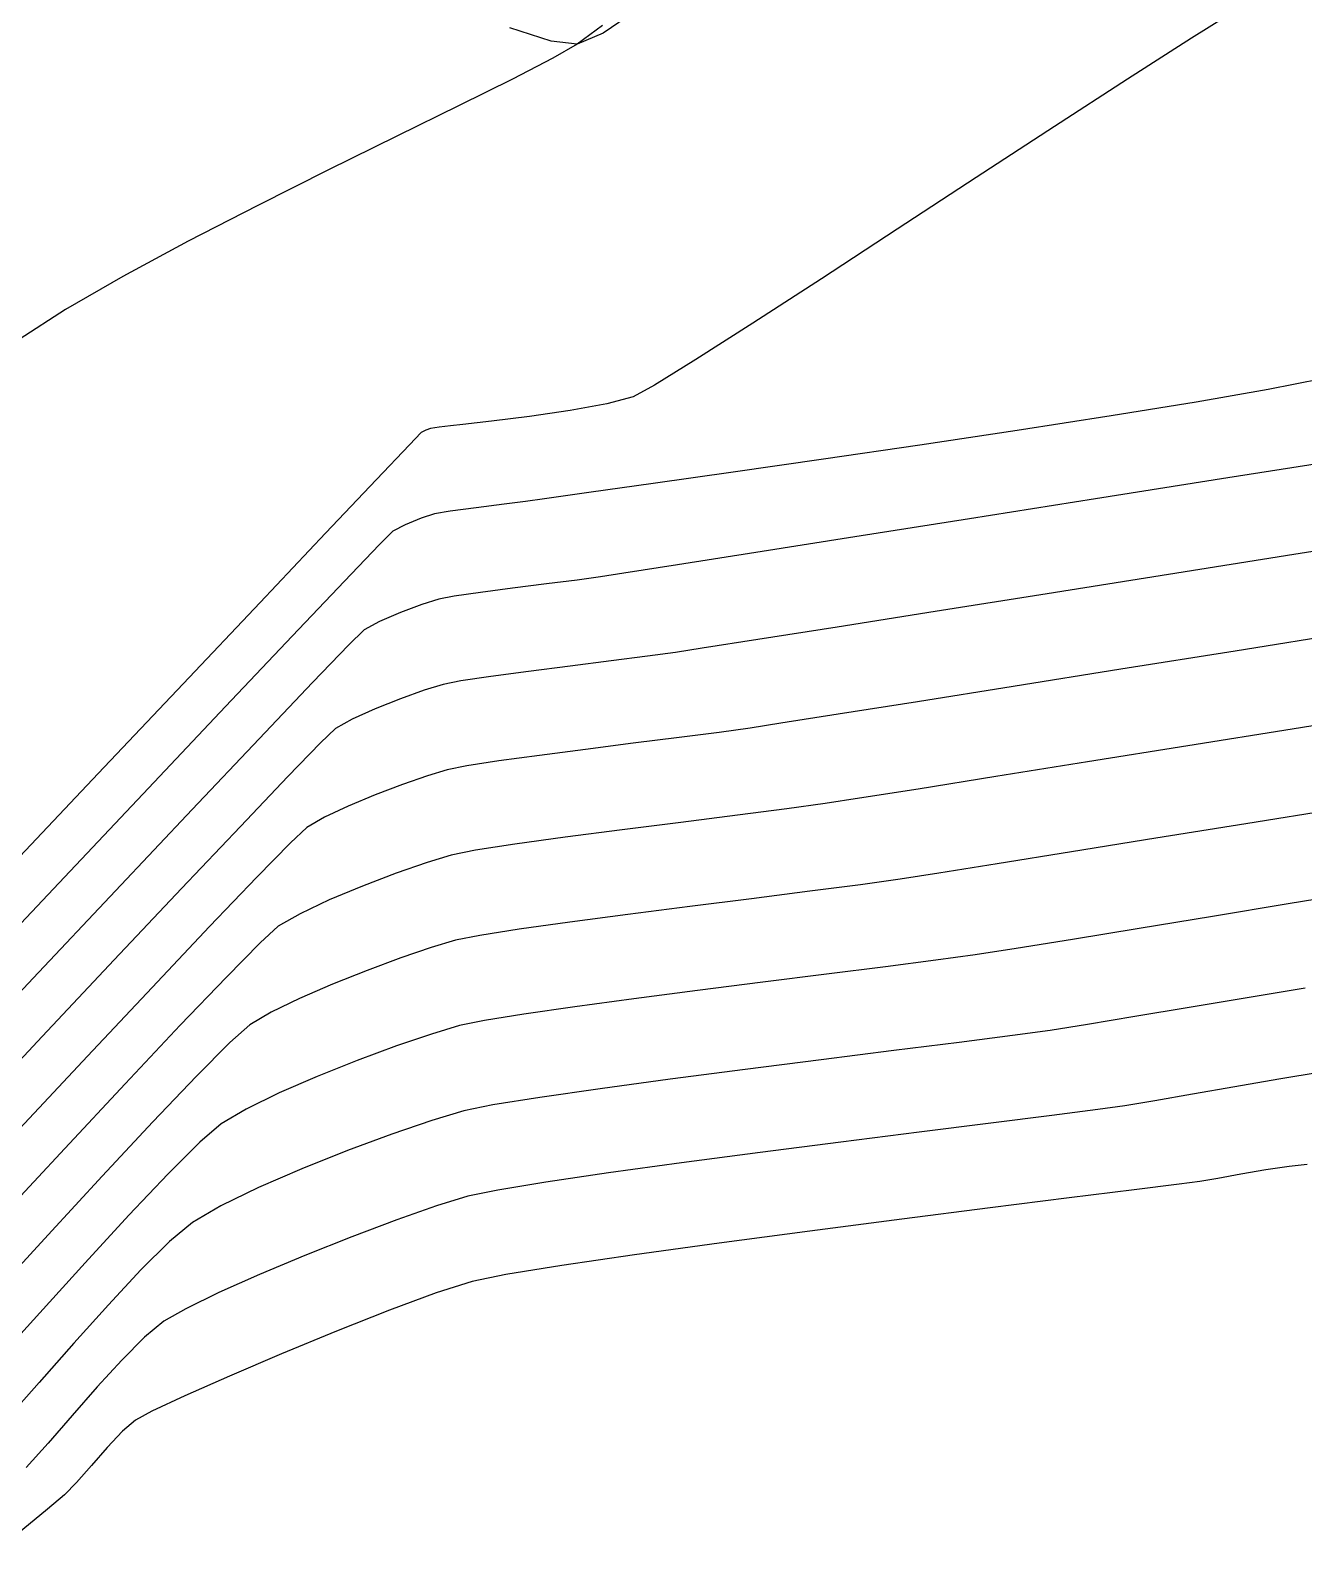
# Model space of a CAD drawing. Header units: metres. Extents: x 708868 to 711043, y 5411316 to 5413138.
# Drawn here: x 709890.03 to 709914.88, y 5411811.34 to 5411840.77 of the extents above; entities that cross this region are included whole.
import ezdxf

# ---------------------------------------------------------------- set-up
doc = ezdxf.new("R2010")
doc.units = ezdxf.units.M
for name, color, linetype in [('Rionegro 2010_Contours', 7, 'Continuous'), ('Rionegro 2014_Contours', 7, 'Continuous'), ('Rionegro 2018_Contours', 7, 'Continuous')]:
    doc.layers.add(name, color=color, linetype=linetype)

msp = doc.modelspace()

# ---------------------------------------------------------------- linework, layer by layer
at = {"layer": 'Rionegro 2010_Contours'}
for points in [[(709913.672, 5411841.228, 233), (709912.687, 5411840.614, 233), (709911.441, 5411839.817, 233), (709910.015, 5411838.892, 233), (709908.49, 5411837.897, 233), (709906.947, 5411836.888, 233), (709905.467, 5411835.922, 233), (709904.131, 5411835.055, 233), (709903.019, 5411834.344, 233), (709902.213, 5411833.845, 233), (709901.793, 5411833.616, 233), (709901.281, 5411833.479, 233), (709900.563, 5411833.35, 233), (709899.77, 5411833.236, 233), (709899.031, 5411833.144, 233), (709898.475, 5411833.081, 233), (709898.232, 5411833.054, 233), (709898.013, 5411833.025, 233), (709897.841, 5411833, 233), (709897.749, 5411832.966, 233), (709897.66, 5411832.926, 233), (709897.429, 5411832.683, 233), (709896.786, 5411832.004, 233), (709895.794, 5411830.957, 233), (709894.517, 5411829.607, 233), (709893.017, 5411828.023, 233), (709891.359, 5411826.271, 233), (709889.605, 5411824.418, 233)], [(709901.196, 5411840.862, 232), (709900.703, 5411840.5, 232), (709900.228, 5411840.226, 232), (709899.439, 5411839.818, 232), (709898.402, 5411839.303, 232), (709897.185, 5411838.704, 232), (709895.854, 5411838.046, 232), (709894.475, 5411837.354, 232), (709893.115, 5411836.653, 232), (709891.841, 5411835.966, 232), (709890.719, 5411835.319, 232), (709889.815, 5411834.735, 232)], [(709915.235, 5411833.969, 234), (709914.185, 5411833.761, 234), (709912.781, 5411833.516, 234), (709911.119, 5411833.246, 234), (709909.29, 5411832.963, 234), (709907.389, 5411832.678, 234), (709905.509, 5411832.403, 234), (709903.743, 5411832.149, 234), (709902.185, 5411831.928, 234), (709900.929, 5411831.752, 234), (709900.067, 5411831.632, 234), (709899.694, 5411831.58, 234), (709899.278, 5411831.524, 234), (709898.731, 5411831.455, 234), (709898.223, 5411831.387, 234), (709897.922, 5411831.336, 234), (709897.661, 5411831.25, 234), (709897.344, 5411831.124, 234), (709897.103, 5411830.999, 234), (709896.839, 5411830.731, 234), (709896.162, 5411830.023, 234), (709895.141, 5411828.948, 234), (709893.844, 5411827.578, 234), (709892.34, 5411825.988, 234), (709890.698, 5411824.25, 234), (709888.986, 5411822.438, 234)], [(709917.121, 5411830.928, 236), (709914.686, 5411830.542, 236), (709912.239, 5411830.153, 236), (709909.875, 5411829.778, 236), (709907.688, 5411829.432, 236), (709905.774, 5411829.128, 236), (709904.227, 5411828.884, 236), (709903.144, 5411828.713, 236), (709902.618, 5411828.632, 236), (709902.076, 5411828.557, 236), (709901.364, 5411828.466, 236), (709900.564, 5411828.365, 236), (709899.755, 5411828.262, 236), (709899.018, 5411828.163, 236), (709898.435, 5411828.076, 236), (709898.085, 5411828.008, 236), (709897.72, 5411827.896, 236), (709897.255, 5411827.729, 236), (709896.762, 5411827.532, 236), (709896.315, 5411827.33, 236), (709895.987, 5411827.146, 236), (709895.697, 5411826.868, 236), (709895.058, 5411826.21, 236), (709894.131, 5411825.239, 236), (709892.981, 5411824.025, 236), (709891.671, 5411822.635, 236), (709890.264, 5411821.139, 236), (709888.824, 5411819.605, 236)], [(709915.799, 5411829.019, 237), (709913.538, 5411828.659, 237), (709911.309, 5411828.304, 237), (709909.21, 5411827.969, 237), (709907.34, 5411827.672, 237), (709905.796, 5411827.426, 237), (709904.676, 5411827.25, 237), (709904.08, 5411827.158, 237), (709903.475, 5411827.074, 237), (709902.691, 5411826.973, 237), (709901.798, 5411826.86, 237), (709900.867, 5411826.742, 237), (709899.968, 5411826.625, 237), (709899.171, 5411826.516, 237), (709898.547, 5411826.42, 237), (709898.166, 5411826.345, 237), (709897.782, 5411826.228, 237), (709897.295, 5411826.058, 237), (709896.76, 5411825.855, 237), (709896.235, 5411825.635, 237), (709895.772, 5411825.417, 237), (709895.43, 5411825.219, 237), (709895.108, 5411824.92, 237), (709894.454, 5411824.251, 237), (709893.532, 5411823.286, 237), (709892.409, 5411822.097, 237), (709891.151, 5411820.758, 237), (709889.824, 5411819.34, 237)], [(709916.669, 5411827.46, 238), (709914.655, 5411827.138, 238), (709912.618, 5411826.811, 238), (709910.657, 5411826.497, 238), (709908.87, 5411826.21, 238), (709907.356, 5411825.968, 238), (709906.214, 5411825.787, 238), (709905.542, 5411825.684, 238), (709904.796, 5411825.58, 238), (709903.829, 5411825.456, 238), (709902.728, 5411825.316, 238), (709901.579, 5411825.171, 238), (709900.47, 5411825.027, 238), (709899.487, 5411824.892, 238), (709898.717, 5411824.774, 238), (709898.247, 5411824.681, 238), (709897.773, 5411824.536, 238), (709897.172, 5411824.328, 238), (709896.513, 5411824.076, 238), (709895.865, 5411823.805, 238), (709895.295, 5411823.537, 238), (709894.872, 5411823.293, 238), (709894.518, 5411822.971, 238), (709893.858, 5411822.301, 238), (709892.958, 5411821.359, 238), (709891.886, 5411820.22, 238), (709890.709, 5411818.959, 238), (709889.495, 5411817.653, 238)], [(709915.523, 5411825.578, 239), (709913.749, 5411825.292, 239), (709911.991, 5411825.007, 239), (709910.344, 5411824.74, 239), (709908.9, 5411824.508, 239), (709907.756, 5411824.326, 239), (709907.004, 5411824.209, 239), (709906.23, 5411824.102, 239), (709905.24, 5411823.973, 239), (709904.105, 5411823.829, 239), (709902.898, 5411823.677, 239), (709901.693, 5411823.523, 239), (709900.56, 5411823.373, 239), (709899.574, 5411823.235, 239), (709898.806, 5411823.114, 239), (709898.328, 5411823.017, 239), (709897.856, 5411822.875, 239), (709897.265, 5411822.674, 239), (709896.606, 5411822.431, 239), (709895.93, 5411822.161, 239), (709895.288, 5411821.883, 239), (709894.733, 5411821.613, 239), (709894.314, 5411821.366, 239), (709893.927, 5411821.024, 239), (709893.276, 5411820.368, 239), (709892.425, 5411819.474, 239), (709891.438, 5411818.418, 239), (709890.382, 5411817.275, 239), (709889.32, 5411816.121, 239)], [(709914.904, 5411822.086, 241), (709913.774, 5411821.897, 241), (709912.646, 5411821.707, 241), (709911.585, 5411821.528, 241), (709910.657, 5411821.375, 241), (709909.928, 5411821.261, 241), (709909.197, 5411821.161, 241), (709908.154, 5411821.026, 241), (709906.882, 5411820.865, 241), (709905.463, 5411820.686, 241), (709903.981, 5411820.497, 241), (709902.516, 5411820.307, 241), (709901.153, 5411820.122, 241), (709899.972, 5411819.953, 241), (709899.057, 5411819.806, 241), (709898.491, 5411819.689, 241), (709897.868, 5411819.502, 241), (709897.089, 5411819.237, 241), (709896.22, 5411818.916, 241), (709895.329, 5411818.561, 241), (709894.483, 5411818.195, 241), (709893.751, 5411817.838, 241), (709893.199, 5411817.513, 241), (709892.749, 5411817.141, 241), (709892.189, 5411816.587, 241), (709891.556, 5411815.907, 241), (709890.884, 5411815.157, 241), (709890.207, 5411814.391, 241), (709889.562, 5411813.666, 241)], [(709915.219, 5411820.444, 242), (709914.392, 5411820.31, 242), (709913.537, 5411820.161, 242), (709912.711, 5411820.013, 242), (709911.976, 5411819.883, 242), (709911.39, 5411819.787, 242), (709910.864, 5411819.716, 242), (709909.965, 5411819.602, 242), (709908.775, 5411819.452, 242), (709907.376, 5411819.276, 242), (709905.849, 5411819.082, 242), (709904.275, 5411818.878, 242), (709902.737, 5411818.674, 242), (709901.316, 5411818.479, 242), (709900.094, 5411818.299, 242), (709899.152, 5411818.145, 242), (709898.572, 5411818.025, 242), (709897.958, 5411817.837, 242), (709897.181, 5411817.565, 242), (709896.305, 5411817.235, 242), (709895.392, 5411816.872, 242), (709894.506, 5411816.5, 242), (709893.71, 5411816.145, 242), (709893.067, 5411815.832, 242), (709892.641, 5411815.587, 242), (709892.261, 5411815.273, 242), (709891.818, 5411814.83, 242), (709891.339, 5411814.306, 242), (709890.851, 5411813.749, 242), (709890.38, 5411813.21, 242), (709889.955, 5411812.736, 242)], [(709914.943, 5411818.644, 243), (709914.591, 5411818.607, 243), (709914.139, 5411818.537, 243), (709913.654, 5411818.453, 243), (709913.203, 5411818.372, 243), (709912.852, 5411818.313, 243), (709912.45, 5411818.262, 243), (709911.567, 5411818.151, 243), (709910.303, 5411817.993, 243), (709908.761, 5411817.799, 243), (709907.04, 5411817.58, 243), (709905.243, 5411817.347, 243), (709903.47, 5411817.111, 243), (709901.824, 5411816.883, 243), (709900.405, 5411816.675, 243), (709899.314, 5411816.497, 243), (709898.653, 5411816.361, 243), (709897.952, 5411816.139, 243), (709897.04, 5411815.802, 243), (709896.006, 5411815.393, 243), (709894.937, 5411814.951, 243), (709893.922, 5411814.516, 243), (709893.05, 5411814.129, 243), (709892.407, 5411813.831, 243), (709892.084, 5411813.66, 243), (709891.833, 5411813.442, 243), (709891.535, 5411813.126, 243), (709891.224, 5411812.773, 243), (709890.935, 5411812.444, 243), (709890.7, 5411812.199, 243), (709890.37, 5411811.92, 243), (709889.668, 5411811.343, 243)]]:
    msp.add_polyline3d(points, dxfattribs=at)
at = {"layer": 'Rionegro 2014_Contours'}
for points in [[(709913.672, 5411841.228, 233), (709912.687, 5411840.614, 233), (709911.441, 5411839.817, 233), (709910.015, 5411838.892, 233), (709908.49, 5411837.897, 233), (709906.947, 5411836.888, 233), (709905.467, 5411835.922, 233), (709904.131, 5411835.055, 233), (709903.019, 5411834.344, 233), (709902.213, 5411833.845, 233), (709901.793, 5411833.616, 233), (709901.281, 5411833.479, 233), (709900.563, 5411833.35, 233), (709899.77, 5411833.236, 233), (709899.031, 5411833.144, 233), (709898.475, 5411833.081, 233), (709898.232, 5411833.054, 233), (709898.013, 5411833.025, 233), (709897.841, 5411833, 233), (709897.749, 5411832.966, 233), (709897.66, 5411832.926, 233), (709897.429, 5411832.683, 233), (709896.786, 5411832.004, 233), (709895.794, 5411830.957, 233), (709894.517, 5411829.607, 233), (709893.017, 5411828.023, 233), (709891.359, 5411826.271, 233), (709889.605, 5411824.418, 233)], [(709901.843, 5411841.143, 232), (709901.209, 5411840.713, 232), (709900.703, 5411840.5, 232), (709900.193, 5411840.556, 232), (709899.389, 5411840.816, 232)], [(709915.235, 5411833.969, 234), (709914.185, 5411833.761, 234), (709912.781, 5411833.516, 234), (709911.119, 5411833.246, 234), (709909.29, 5411832.963, 234), (709907.389, 5411832.678, 234), (709905.509, 5411832.403, 234), (709903.743, 5411832.149, 234), (709902.185, 5411831.928, 234), (709900.929, 5411831.752, 234), (709900.067, 5411831.632, 234), (709899.694, 5411831.58, 234), (709899.278, 5411831.524, 234), (709898.731, 5411831.455, 234), (709898.223, 5411831.387, 234), (709897.922, 5411831.336, 234), (709897.661, 5411831.25, 234), (709897.344, 5411831.124, 234), (709897.103, 5411830.999, 234), (709896.839, 5411830.731, 234), (709896.162, 5411830.023, 234), (709895.141, 5411828.948, 234), (709893.844, 5411827.578, 234), (709892.34, 5411825.988, 234), (709890.698, 5411824.25, 234), (709888.986, 5411822.438, 234)], [(709916.016, 5411832.451, 235), (709913.397, 5411832.037, 235), (709910.814, 5411831.628, 235), (709908.357, 5411831.24, 235), (709906.119, 5411830.887, 235), (709904.188, 5411830.582, 235), (709902.657, 5411830.341, 235), (709901.616, 5411830.177, 235), (709901.156, 5411830.106, 235), (709900.703, 5411830.044, 235), (709900.102, 5411829.968, 235), (709899.443, 5411829.884, 235), (709898.814, 5411829.802, 235), (709898.305, 5411829.729, 235), (709898.003, 5411829.672, 235), (709897.674, 5411829.568, 235), (709897.254, 5411829.411, 235), (709896.845, 5411829.235, 235), (709896.545, 5411829.073, 235), (709896.249, 5411828.78, 235), (709895.542, 5411828.045, 235), (709894.498, 5411826.947, 235), (709893.191, 5411825.567, 235), (709891.696, 5411823.984, 235), (709890.088, 5411822.279, 235), (709888.442, 5411820.531, 235)], [(709917.121, 5411830.928, 236), (709914.686, 5411830.542, 236), (709912.239, 5411830.153, 236), (709909.875, 5411829.778, 236), (709907.688, 5411829.432, 236), (709905.774, 5411829.128, 236), (709904.227, 5411828.884, 236), (709903.144, 5411828.713, 236), (709902.618, 5411828.632, 236), (709902.076, 5411828.557, 236), (709901.364, 5411828.466, 236), (709900.564, 5411828.365, 236), (709899.755, 5411828.262, 236), (709899.018, 5411828.163, 236), (709898.435, 5411828.076, 236), (709898.085, 5411828.008, 236), (709897.72, 5411827.896, 236), (709897.255, 5411827.729, 236), (709896.762, 5411827.532, 236), (709896.315, 5411827.33, 236), (709895.987, 5411827.146, 236), (709895.697, 5411826.868, 236), (709895.058, 5411826.21, 236), (709894.131, 5411825.239, 236), (709892.981, 5411824.025, 236), (709891.671, 5411822.635, 236), (709890.264, 5411821.139, 236), (709888.824, 5411819.605, 236)], [(709915.799, 5411829.019, 237), (709913.538, 5411828.659, 237), (709911.309, 5411828.304, 237), (709909.21, 5411827.969, 237), (709907.34, 5411827.672, 237), (709905.796, 5411827.426, 237), (709904.676, 5411827.25, 237), (709904.08, 5411827.158, 237), (709903.475, 5411827.074, 237), (709902.691, 5411826.973, 237), (709901.798, 5411826.86, 237), (709900.867, 5411826.742, 237), (709899.968, 5411826.625, 237), (709899.171, 5411826.516, 237), (709898.547, 5411826.42, 237), (709898.166, 5411826.345, 237), (709897.782, 5411826.228, 237), (709897.295, 5411826.058, 237), (709896.76, 5411825.855, 237), (709896.235, 5411825.635, 237), (709895.772, 5411825.417, 237), (709895.43, 5411825.219, 237), (709895.108, 5411824.92, 237), (709894.454, 5411824.251, 237), (709893.532, 5411823.286, 237), (709892.409, 5411822.097, 237), (709891.151, 5411820.758, 237), (709889.824, 5411819.34, 237)], [(709916.669, 5411827.46, 238), (709914.655, 5411827.138, 238), (709912.618, 5411826.811, 238), (709910.657, 5411826.497, 238), (709908.87, 5411826.21, 238), (709907.356, 5411825.968, 238), (709906.214, 5411825.787, 238), (709905.542, 5411825.684, 238), (709904.796, 5411825.58, 238), (709903.829, 5411825.456, 238), (709902.728, 5411825.316, 238), (709901.579, 5411825.171, 238), (709900.47, 5411825.027, 238), (709899.487, 5411824.892, 238), (709898.717, 5411824.774, 238), (709898.247, 5411824.681, 238), (709897.773, 5411824.536, 238), (709897.172, 5411824.328, 238), (709896.513, 5411824.076, 238), (709895.865, 5411823.805, 238), (709895.295, 5411823.537, 238), (709894.872, 5411823.293, 238), (709894.518, 5411822.971, 238), (709893.858, 5411822.301, 238), (709892.958, 5411821.359, 238), (709891.886, 5411820.22, 238), (709890.709, 5411818.959, 238), (709889.495, 5411817.653, 238)], [(709915.523, 5411825.578, 239), (709913.749, 5411825.292, 239), (709911.991, 5411825.007, 239), (709910.344, 5411824.74, 239), (709908.9, 5411824.508, 239), (709907.756, 5411824.326, 239), (709907.004, 5411824.209, 239), (709906.23, 5411824.102, 239), (709905.24, 5411823.973, 239), (709904.105, 5411823.829, 239), (709902.898, 5411823.677, 239), (709901.693, 5411823.523, 239), (709900.56, 5411823.373, 239), (709899.574, 5411823.235, 239), (709898.806, 5411823.114, 239), (709898.328, 5411823.017, 239), (709897.856, 5411822.875, 239), (709897.265, 5411822.674, 239), (709896.606, 5411822.431, 239), (709895.93, 5411822.161, 239), (709895.288, 5411821.883, 239), (709894.733, 5411821.613, 239), (709894.314, 5411821.366, 239), (709893.927, 5411821.024, 239), (709893.276, 5411820.368, 239), (709892.425, 5411819.474, 239), (709891.438, 5411818.418, 239), (709890.382, 5411817.275, 239), (709889.32, 5411816.121, 239)], [(709916.014, 5411823.961, 240), (709914.576, 5411823.727, 240), (709913.1, 5411823.484, 240), (709911.669, 5411823.249, 240), (709910.364, 5411823.036, 240), (709909.269, 5411822.86, 240), (709908.466, 5411822.735, 240), (709907.702, 5411822.629, 240), (709906.716, 5411822.5, 240), (709905.569, 5411822.354, 240), (709904.326, 5411822.198, 240), (709903.051, 5411822.036, 240), (709901.806, 5411821.875, 240), (709900.656, 5411821.72, 240), (709899.665, 5411821.578, 240), (709898.894, 5411821.453, 240), (709898.41, 5411821.353, 240), (709897.862, 5411821.189, 240), (709897.177, 5411820.956, 240), (709896.413, 5411820.673, 240), (709895.629, 5411820.361, 240), (709894.886, 5411820.039, 240), (709894.242, 5411819.725, 240), (709893.757, 5411819.44, 240), (709893.338, 5411819.081, 240), (709892.72, 5411818.463, 240), (709891.957, 5411817.656, 240), (709891.104, 5411816.729, 240), (709890.216, 5411815.751, 240), (709889.347, 5411814.794, 240)], [(709914.904, 5411822.086, 241), (709913.774, 5411821.897, 241), (709912.646, 5411821.707, 241), (709911.585, 5411821.528, 241), (709910.657, 5411821.375, 241), (709909.928, 5411821.261, 241), (709909.197, 5411821.161, 241), (709908.154, 5411821.026, 241), (709906.882, 5411820.865, 241), (709905.463, 5411820.686, 241), (709903.981, 5411820.497, 241), (709902.516, 5411820.307, 241), (709901.153, 5411820.122, 241), (709899.972, 5411819.953, 241), (709899.057, 5411819.806, 241), (709898.491, 5411819.689, 241), (709897.868, 5411819.502, 241), (709897.089, 5411819.237, 241), (709896.22, 5411818.916, 241), (709895.329, 5411818.561, 241), (709894.483, 5411818.195, 241), (709893.751, 5411817.838, 241), (709893.199, 5411817.513, 241), (709892.749, 5411817.141, 241), (709892.189, 5411816.587, 241), (709891.556, 5411815.907, 241), (709890.884, 5411815.157, 241), (709890.207, 5411814.391, 241), (709889.562, 5411813.666, 241)], [(709915.219, 5411820.444, 242), (709914.392, 5411820.31, 242), (709913.537, 5411820.161, 242), (709912.711, 5411820.013, 242), (709911.976, 5411819.883, 242), (709911.39, 5411819.787, 242), (709910.864, 5411819.716, 242), (709909.965, 5411819.602, 242), (709908.775, 5411819.452, 242), (709907.376, 5411819.276, 242), (709905.849, 5411819.082, 242), (709904.275, 5411818.878, 242), (709902.737, 5411818.674, 242), (709901.316, 5411818.479, 242), (709900.094, 5411818.299, 242), (709899.152, 5411818.145, 242), (709898.572, 5411818.025, 242), (709897.958, 5411817.837, 242), (709897.181, 5411817.565, 242), (709896.305, 5411817.235, 242), (709895.392, 5411816.872, 242), (709894.506, 5411816.5, 242), (709893.71, 5411816.145, 242), (709893.067, 5411815.832, 242), (709892.641, 5411815.587, 242), (709892.261, 5411815.273, 242), (709891.818, 5411814.83, 242), (709891.339, 5411814.306, 242), (709890.851, 5411813.749, 242), (709890.38, 5411813.21, 242), (709889.955, 5411812.736, 242)], [(709914.943, 5411818.644, 243), (709914.591, 5411818.607, 243), (709914.139, 5411818.537, 243), (709913.654, 5411818.453, 243), (709913.203, 5411818.372, 243), (709912.852, 5411818.313, 243), (709912.45, 5411818.262, 243), (709911.567, 5411818.151, 243), (709910.303, 5411817.993, 243), (709908.761, 5411817.799, 243), (709907.04, 5411817.58, 243), (709905.243, 5411817.347, 243), (709903.47, 5411817.111, 243), (709901.824, 5411816.883, 243), (709900.405, 5411816.675, 243), (709899.314, 5411816.497, 243), (709898.653, 5411816.361, 243), (709897.952, 5411816.139, 243), (709897.04, 5411815.802, 243), (709896.006, 5411815.393, 243), (709894.937, 5411814.951, 243), (709893.922, 5411814.516, 243), (709893.05, 5411814.129, 243), (709892.407, 5411813.831, 243), (709892.084, 5411813.66, 243), (709891.833, 5411813.442, 243), (709891.535, 5411813.126, 243), (709891.224, 5411812.773, 243), (709890.935, 5411812.444, 243), (709890.7, 5411812.199, 243), (709890.37, 5411811.92, 243), (709889.668, 5411811.343, 243)]]:
    msp.add_polyline3d(points, dxfattribs=at)
at = {"layer": 'Rionegro 2018_Contours'}
for points in [[(709913.672, 5411841.228, 233), (709912.687, 5411840.614, 233), (709911.441, 5411839.817, 233), (709910.015, 5411838.892, 233), (709908.49, 5411837.897, 233), (709906.947, 5411836.888, 233), (709905.467, 5411835.922, 233), (709904.131, 5411835.055, 233), (709903.019, 5411834.344, 233), (709902.213, 5411833.845, 233), (709901.793, 5411833.616, 233), (709901.281, 5411833.479, 233), (709900.563, 5411833.35, 233), (709899.77, 5411833.236, 233), (709899.031, 5411833.144, 233), (709898.475, 5411833.081, 233), (709898.232, 5411833.054, 233), (709898.013, 5411833.025, 233), (709897.841, 5411833, 233), (709897.749, 5411832.966, 233), (709897.66, 5411832.926, 233), (709897.429, 5411832.683, 233), (709896.786, 5411832.004, 233), (709895.794, 5411830.957, 233), (709894.517, 5411829.607, 233), (709893.017, 5411828.023, 233), (709891.359, 5411826.271, 233), (709889.605, 5411824.418, 233)], [(709901.843, 5411841.143, 232), (709901.209, 5411840.713, 232), (709900.703, 5411840.5, 232), (709900.193, 5411840.556, 232), (709899.389, 5411840.816, 232)], [(709915.235, 5411833.969, 234), (709914.185, 5411833.761, 234), (709912.781, 5411833.516, 234), (709911.119, 5411833.246, 234), (709909.29, 5411832.963, 234), (709907.389, 5411832.678, 234), (709905.509, 5411832.403, 234), (709903.743, 5411832.149, 234), (709902.185, 5411831.928, 234), (709900.929, 5411831.752, 234), (709900.067, 5411831.632, 234), (709899.694, 5411831.58, 234), (709899.278, 5411831.524, 234), (709898.731, 5411831.455, 234), (709898.223, 5411831.387, 234), (709897.922, 5411831.336, 234), (709897.661, 5411831.25, 234), (709897.344, 5411831.124, 234), (709897.103, 5411830.999, 234), (709896.839, 5411830.731, 234), (709896.162, 5411830.023, 234), (709895.141, 5411828.948, 234), (709893.844, 5411827.578, 234), (709892.34, 5411825.988, 234), (709890.698, 5411824.25, 234), (709888.986, 5411822.438, 234)], [(709916.016, 5411832.451, 235), (709913.397, 5411832.037, 235), (709910.814, 5411831.628, 235), (709908.357, 5411831.24, 235), (709906.119, 5411830.887, 235), (709904.188, 5411830.582, 235), (709902.657, 5411830.341, 235), (709901.616, 5411830.177, 235), (709901.156, 5411830.106, 235), (709900.703, 5411830.044, 235), (709900.102, 5411829.968, 235), (709899.443, 5411829.884, 235), (709898.814, 5411829.802, 235), (709898.305, 5411829.729, 235), (709898.003, 5411829.672, 235), (709897.674, 5411829.568, 235), (709897.254, 5411829.411, 235), (709896.845, 5411829.235, 235), (709896.545, 5411829.073, 235), (709896.249, 5411828.78, 235), (709895.542, 5411828.045, 235), (709894.498, 5411826.947, 235), (709893.191, 5411825.567, 235), (709891.696, 5411823.984, 235), (709890.088, 5411822.279, 235), (709888.442, 5411820.531, 235)], [(709917.121, 5411830.928, 236), (709914.686, 5411830.542, 236), (709912.239, 5411830.153, 236), (709909.875, 5411829.778, 236), (709907.688, 5411829.432, 236), (709905.774, 5411829.128, 236), (709904.227, 5411828.884, 236), (709903.144, 5411828.713, 236), (709902.618, 5411828.632, 236), (709902.076, 5411828.557, 236), (709901.364, 5411828.466, 236), (709900.564, 5411828.365, 236), (709899.755, 5411828.262, 236), (709899.018, 5411828.163, 236), (709898.435, 5411828.076, 236), (709898.085, 5411828.008, 236), (709897.72, 5411827.896, 236), (709897.255, 5411827.729, 236), (709896.762, 5411827.532, 236), (709896.315, 5411827.33, 236), (709895.987, 5411827.146, 236), (709895.697, 5411826.868, 236), (709895.058, 5411826.21, 236), (709894.131, 5411825.239, 236), (709892.981, 5411824.025, 236), (709891.671, 5411822.635, 236), (709890.264, 5411821.139, 236), (709888.824, 5411819.605, 236)], [(709915.799, 5411829.019, 237), (709913.538, 5411828.659, 237), (709911.309, 5411828.304, 237), (709909.21, 5411827.969, 237), (709907.34, 5411827.672, 237), (709905.796, 5411827.426, 237), (709904.676, 5411827.25, 237), (709904.08, 5411827.158, 237), (709903.475, 5411827.074, 237), (709902.691, 5411826.973, 237), (709901.798, 5411826.86, 237), (709900.867, 5411826.742, 237), (709899.968, 5411826.625, 237), (709899.171, 5411826.516, 237), (709898.547, 5411826.42, 237), (709898.166, 5411826.345, 237), (709897.782, 5411826.228, 237), (709897.295, 5411826.058, 237), (709896.76, 5411825.855, 237), (709896.235, 5411825.635, 237), (709895.772, 5411825.417, 237), (709895.43, 5411825.219, 237), (709895.108, 5411824.92, 237), (709894.454, 5411824.251, 237), (709893.532, 5411823.286, 237), (709892.409, 5411822.097, 237), (709891.151, 5411820.758, 237), (709889.824, 5411819.34, 237)], [(709916.669, 5411827.46, 238), (709914.655, 5411827.138, 238), (709912.618, 5411826.811, 238), (709910.657, 5411826.497, 238), (709908.87, 5411826.21, 238), (709907.356, 5411825.968, 238), (709906.214, 5411825.787, 238), (709905.542, 5411825.684, 238), (709904.796, 5411825.58, 238), (709903.829, 5411825.456, 238), (709902.728, 5411825.316, 238), (709901.579, 5411825.171, 238), (709900.47, 5411825.027, 238), (709899.487, 5411824.892, 238), (709898.717, 5411824.774, 238), (709898.247, 5411824.681, 238), (709897.773, 5411824.536, 238), (709897.172, 5411824.328, 238), (709896.513, 5411824.076, 238), (709895.865, 5411823.805, 238), (709895.295, 5411823.537, 238), (709894.872, 5411823.293, 238), (709894.518, 5411822.971, 238), (709893.858, 5411822.301, 238), (709892.958, 5411821.359, 238), (709891.886, 5411820.22, 238), (709890.709, 5411818.959, 238), (709889.495, 5411817.653, 238)], [(709915.523, 5411825.578, 239), (709913.749, 5411825.292, 239), (709911.991, 5411825.007, 239), (709910.344, 5411824.74, 239), (709908.9, 5411824.508, 239), (709907.756, 5411824.326, 239), (709907.004, 5411824.209, 239), (709906.23, 5411824.102, 239), (709905.24, 5411823.973, 239), (709904.105, 5411823.829, 239), (709902.898, 5411823.677, 239), (709901.693, 5411823.523, 239), (709900.56, 5411823.373, 239), (709899.574, 5411823.235, 239), (709898.806, 5411823.114, 239), (709898.328, 5411823.017, 239), (709897.856, 5411822.875, 239), (709897.265, 5411822.674, 239), (709896.606, 5411822.431, 239), (709895.93, 5411822.161, 239), (709895.288, 5411821.883, 239), (709894.733, 5411821.613, 239), (709894.314, 5411821.366, 239), (709893.927, 5411821.024, 239), (709893.276, 5411820.368, 239), (709892.425, 5411819.474, 239), (709891.438, 5411818.418, 239), (709890.382, 5411817.275, 239), (709889.32, 5411816.121, 239)], [(709916.014, 5411823.961, 240), (709914.576, 5411823.727, 240), (709913.1, 5411823.484, 240), (709911.669, 5411823.249, 240), (709910.364, 5411823.036, 240), (709909.269, 5411822.86, 240), (709908.466, 5411822.735, 240), (709907.702, 5411822.629, 240), (709906.716, 5411822.5, 240), (709905.569, 5411822.354, 240), (709904.326, 5411822.198, 240), (709903.051, 5411822.036, 240), (709901.806, 5411821.875, 240), (709900.656, 5411821.72, 240), (709899.665, 5411821.578, 240), (709898.894, 5411821.453, 240), (709898.41, 5411821.353, 240), (709897.862, 5411821.189, 240), (709897.177, 5411820.956, 240), (709896.413, 5411820.673, 240), (709895.629, 5411820.361, 240), (709894.886, 5411820.039, 240), (709894.242, 5411819.725, 240), (709893.757, 5411819.44, 240), (709893.338, 5411819.081, 240), (709892.72, 5411818.463, 240), (709891.957, 5411817.656, 240), (709891.104, 5411816.729, 240), (709890.216, 5411815.751, 240), (709889.347, 5411814.794, 240)], [(709914.904, 5411822.086, 241), (709913.774, 5411821.897, 241), (709912.646, 5411821.707, 241), (709911.585, 5411821.528, 241), (709910.657, 5411821.375, 241), (709909.928, 5411821.261, 241), (709909.197, 5411821.161, 241), (709908.154, 5411821.026, 241), (709906.882, 5411820.865, 241), (709905.463, 5411820.686, 241), (709903.981, 5411820.497, 241), (709902.516, 5411820.307, 241), (709901.153, 5411820.122, 241), (709899.972, 5411819.953, 241), (709899.057, 5411819.806, 241), (709898.491, 5411819.689, 241), (709897.868, 5411819.502, 241), (709897.089, 5411819.237, 241), (709896.22, 5411818.916, 241), (709895.329, 5411818.561, 241), (709894.483, 5411818.195, 241), (709893.751, 5411817.838, 241), (709893.199, 5411817.513, 241), (709892.749, 5411817.141, 241), (709892.189, 5411816.587, 241), (709891.556, 5411815.907, 241), (709890.884, 5411815.157, 241), (709890.207, 5411814.391, 241), (709889.562, 5411813.666, 241)], [(709915.219, 5411820.444, 242), (709914.392, 5411820.31, 242), (709913.537, 5411820.161, 242), (709912.711, 5411820.013, 242), (709911.976, 5411819.883, 242), (709911.39, 5411819.787, 242), (709910.864, 5411819.716, 242), (709909.965, 5411819.602, 242), (709908.775, 5411819.452, 242), (709907.376, 5411819.276, 242), (709905.849, 5411819.082, 242), (709904.275, 5411818.878, 242), (709902.737, 5411818.674, 242), (709901.316, 5411818.479, 242), (709900.094, 5411818.299, 242), (709899.152, 5411818.145, 242), (709898.572, 5411818.025, 242), (709897.958, 5411817.837, 242), (709897.181, 5411817.565, 242), (709896.305, 5411817.235, 242), (709895.392, 5411816.872, 242), (709894.506, 5411816.5, 242), (709893.71, 5411816.145, 242), (709893.067, 5411815.832, 242), (709892.641, 5411815.587, 242), (709892.261, 5411815.273, 242), (709891.818, 5411814.83, 242), (709891.339, 5411814.306, 242), (709890.851, 5411813.749, 242), (709890.38, 5411813.21, 242), (709889.955, 5411812.736, 242)], [(709914.943, 5411818.644, 243), (709914.591, 5411818.607, 243), (709914.139, 5411818.537, 243), (709913.654, 5411818.453, 243), (709913.203, 5411818.372, 243), (709912.852, 5411818.313, 243), (709912.45, 5411818.262, 243), (709911.567, 5411818.151, 243), (709910.303, 5411817.993, 243), (709908.761, 5411817.799, 243), (709907.04, 5411817.58, 243), (709905.243, 5411817.347, 243), (709903.47, 5411817.111, 243), (709901.824, 5411816.883, 243), (709900.405, 5411816.675, 243), (709899.314, 5411816.497, 243), (709898.653, 5411816.361, 243), (709897.952, 5411816.139, 243), (709897.04, 5411815.802, 243), (709896.006, 5411815.393, 243), (709894.937, 5411814.951, 243), (709893.922, 5411814.516, 243), (709893.05, 5411814.129, 243), (709892.407, 5411813.831, 243), (709892.084, 5411813.66, 243), (709891.833, 5411813.442, 243), (709891.535, 5411813.126, 243), (709891.224, 5411812.773, 243), (709890.935, 5411812.444, 243), (709890.7, 5411812.199, 243), (709890.37, 5411811.92, 243), (709889.668, 5411811.343, 243)]]:
    msp.add_polyline3d(points, dxfattribs=at)

doc.saveas('drawing.dxf')
